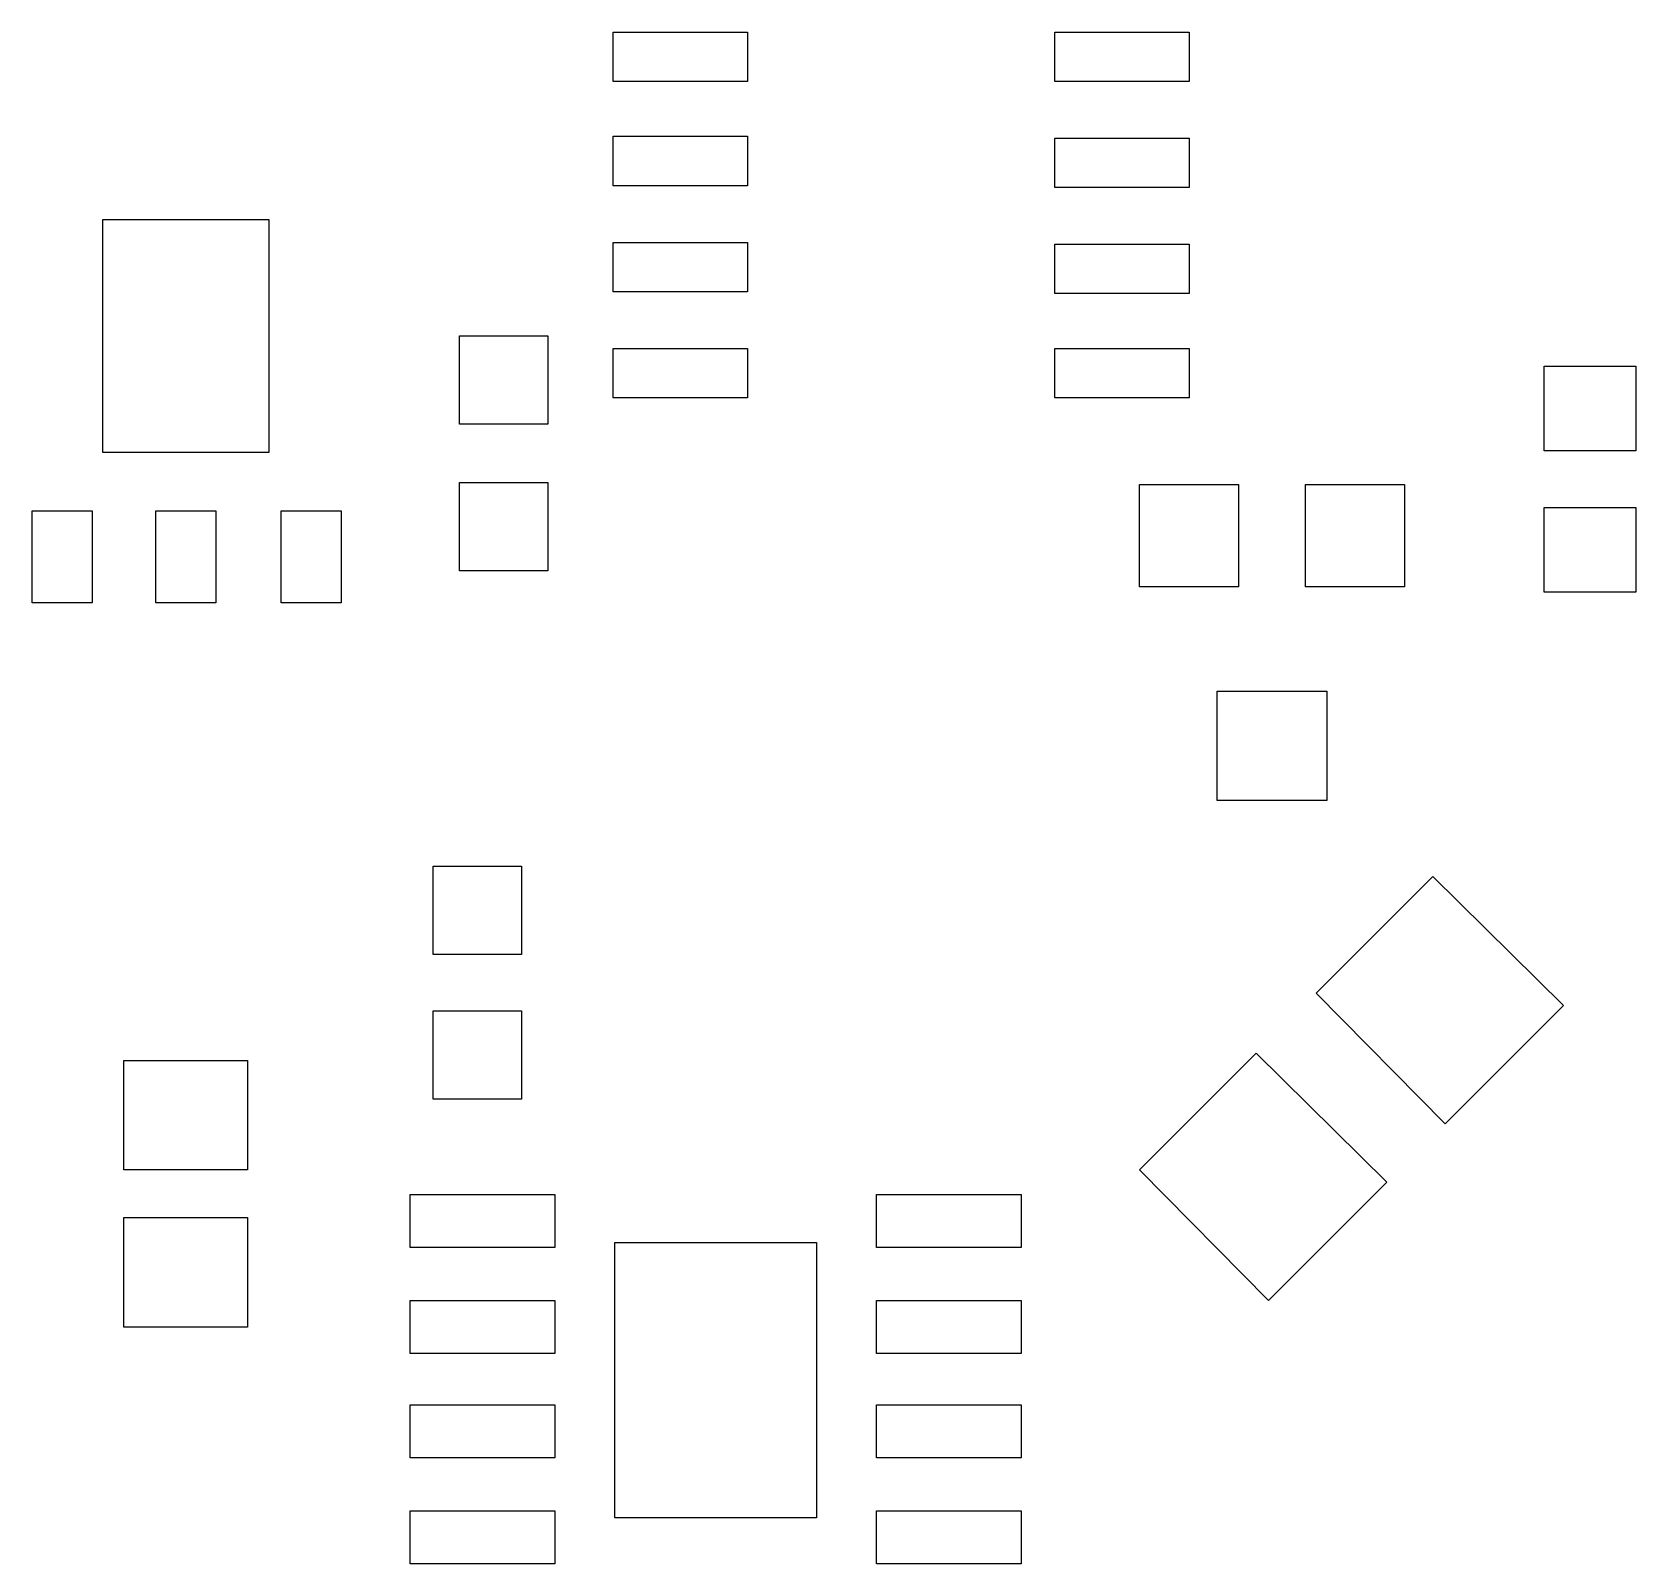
# Model space of a CAD drawing. Extents: x 93.8 to 113, y 138.5 to 156.9.
import ezdxf

# ---------------------------------------------------------------- set-up
doc = ezdxf.new("R2010")
doc.units = 0
doc.layers.get('0').update_dxf_attribs({"linetype": 'CONTINUOUS'})

msp = doc.modelspace()

# ---------------------------------------------------------------- linework, layer by layer
at = {"color": 7}
for points in [[(100.770921, 156.867805), (102.379588, 156.867805), (102.379588, 156.275138), (100.770921, 156.275138), (100.770921, 156.867805), (100.770921, 156.867805)], [(106.062588, 156.867805), (107.671254, 156.867805), (107.671254, 156.275138), (106.062588, 156.275138), (106.062588, 156.867805), (106.062588, 156.867805)], [(100.770921, 155.618972), (102.379588, 155.618972), (102.379588, 155.026305), (100.770921, 155.026305), (100.770921, 155.618972), (100.770921, 155.618972)], [(106.062588, 155.597805), (107.671254, 155.597805), (107.671254, 155.005138), (106.062588, 155.005138), (106.062588, 155.597805), (106.062588, 155.597805)], [(94.653754, 154.624138), (96.643421, 154.624138), (96.643421, 151.830138), (94.653754, 151.830138), (94.653754, 154.624138), (94.653754, 154.624138)], [(100.770921, 154.348972), (102.379588, 154.348972), (102.379588, 153.756305), (100.770921, 153.756305), (100.770921, 154.348972), (100.770921, 154.348972)], [(106.062588, 154.327805), (107.671254, 154.327805), (107.671254, 153.735138), (106.062588, 153.735138), (106.062588, 154.327805), (106.062588, 154.327805)], [(98.929421, 153.227138), (99.987754, 153.227138), (99.987754, 152.168805), (98.929421, 152.168805), (98.929421, 153.227138), (98.929421, 153.227138)], [(100.770921, 153.078972), (102.379588, 153.078972), (102.379588, 152.486305), (100.770921, 152.486305), (100.770921, 153.078972), (100.770921, 153.078972)], [(106.062588, 153.078972), (107.671254, 153.078972), (107.671254, 152.486305), (106.062588, 152.486305), (106.062588, 153.078972), (106.062588, 153.078972)], [(111.925754, 152.867305), (113.026421, 152.867305), (113.026421, 151.851305), (111.925754, 151.851305), (111.925754, 152.867305), (111.925754, 152.867305)], [(98.929421, 151.470305), (99.987754, 151.470305), (99.987754, 150.411972), (98.929421, 150.411972), (98.929421, 151.470305), (98.929421, 151.470305)], [(107.078588, 151.449138), (108.263921, 151.449138), (108.263921, 150.221472), (107.078588, 150.221472), (107.078588, 151.449138), (107.078588, 151.449138)], [(109.068254, 151.449138), (110.253588, 151.449138), (110.253588, 150.221472), (109.068254, 150.221472), (109.068254, 151.449138), (109.068254, 151.449138)], [(93.807088, 151.131638), (94.526754, 151.131638), (94.526754, 150.030972), (93.807088, 150.030972), (93.807088, 151.131638), (93.807088, 151.131638)], [(95.288754, 151.131638), (96.008421, 151.131638), (96.008421, 150.030972), (95.288754, 150.030972), (95.288754, 151.131638), (95.288754, 151.131638)], [(96.791588, 151.131638), (97.511254, 151.131638), (97.511254, 150.030972), (96.791588, 150.030972), (96.791588, 151.131638), (96.791588, 151.131638)], [(111.925754, 151.173972), (113.026421, 151.173972), (113.026421, 150.157972), (111.925754, 150.157972), (111.925754, 151.173972), (111.925754, 151.173972)], [(108.009921, 148.972638), (109.322254, 148.972638), (109.322254, 147.660305), (108.009921, 147.660305), (108.009921, 148.972638), (108.009921, 148.972638)], [(98.611921, 146.877138), (99.670254, 146.877138), (99.670254, 145.818805), (98.611921, 145.818805), (98.611921, 146.877138), (98.611921, 146.877138)], [(112.158588, 145.204972), (110.740421, 143.786805), (109.195254, 145.353138), (110.592254, 146.750138), (112.158588, 145.204972), (112.158588, 145.204972)], [(98.611921, 145.141472), (99.670254, 145.141472), (99.670254, 144.083138), (98.611921, 144.083138), (98.611921, 145.141472), (98.611921, 145.141472)], [(94.907754, 144.548805), (96.389421, 144.548805), (96.389421, 143.236472), (94.907754, 143.236472), (94.907754, 144.548805), (94.907754, 144.548805)], [(110.041921, 143.088305), (108.623754, 141.670138), (107.078588, 143.236472), (108.475588, 144.633472), (110.041921, 143.088305), (110.041921, 143.088305)], [(98.336754, 142.940138), (100.072421, 142.940138), (100.072421, 142.305138), (98.336754, 142.305138), (98.336754, 142.940138), (98.336754, 142.940138)], [(103.924754, 142.940138), (105.660421, 142.940138), (105.660421, 142.305138), (103.924754, 142.305138), (103.924754, 142.940138), (103.924754, 142.940138)], [(94.907754, 142.664972), (96.389421, 142.664972), (96.389421, 141.352638), (94.907754, 141.352638), (94.907754, 142.664972), (94.907754, 142.664972)], [(100.792088, 142.368638), (103.205088, 142.368638), (103.205088, 139.066638), (100.792088, 139.066638), (100.792088, 142.368638), (100.792088, 142.368638)], [(98.336754, 141.670138), (100.072421, 141.670138), (100.072421, 141.035138), (98.336754, 141.035138), (98.336754, 141.670138), (98.336754, 141.670138)], [(103.924754, 141.670138), (105.660421, 141.670138), (105.660421, 141.035138), (103.924754, 141.035138), (103.924754, 141.670138), (103.924754, 141.670138)], [(98.336754, 140.421305), (100.072421, 140.421305), (100.072421, 139.786305), (98.336754, 139.786305), (98.336754, 140.421305), (98.336754, 140.421305)], [(103.924754, 140.421305), (105.660421, 140.421305), (105.660421, 139.786305), (103.924754, 139.786305), (103.924754, 140.421305), (103.924754, 140.421305)], [(98.336754, 139.151305), (100.072421, 139.151305), (100.072421, 138.516305), (98.336754, 138.516305), (98.336754, 139.151305), (98.336754, 139.151305)], [(103.924754, 139.151305), (105.660421, 139.151305), (105.660421, 138.516305), (103.924754, 138.516305), (103.924754, 139.151305), (103.924754, 139.151305)]]:
    msp.add_lwpolyline(points, close=True, dxfattribs=at)

doc.saveas('drawing.dxf')
